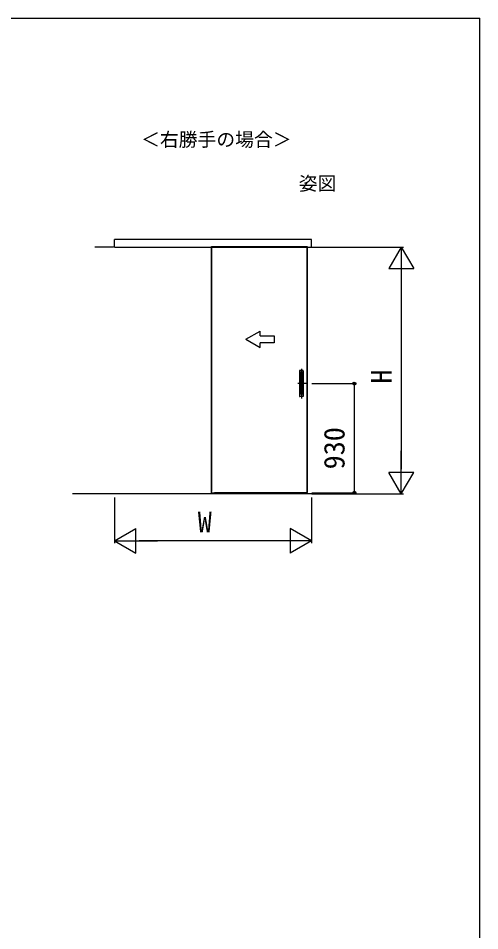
# Model space of a CAD drawing. Units: millimetres, scale not verified. Extents: x -525 to 525, y -784 to 780.
# Drawn here: x 328.8 to 525.1, y 358.2 to 746.5 of the extents above; entities that cross this region are included whole.
import ezdxf
from ezdxf.enums import TextEntityAlignment as Align

# ---------------------------------------------------------------- set-up
doc = ezdxf.new("R2010")
doc.units = ezdxf.units.MM
doc.header["$LTSCALE"] = 4
for name, color, linetype in [('0-2_USER1', 3, 'Continuous'), ('0-6_YKK_A1', 4, 'Continuous'), ('0-7_YKK_D', 6, 'Continuous'), ('0-8_YKK_ZWAK', 7, 'Continuous')]:
    doc.layers.add(name, color=color, linetype=linetype)
doc.styles.add('ＭＳ ゴシック', font='')
doc.styles.get('ＭＳ ゴシック').set_extended_font_data('MS Gothic')

msp = doc.modelspace()

# ---------------------------------------------------------------- linework, layer by layer
at = {"layer": '0-6_YKK_A1'}
for p, q in [((369.258, 649.142), (361.346, 649.142)), ((369.258, 649.142), (361.346, 649.142)), ((369.788, 649.142), (369.788, 652.392)), ((369.788, 649.142), (369.788, 652.392)), ((369.788, 649.142), (453.488, 649.142)), ((369.788, 649.142), (453.488, 649.142)), ((411.038, 649.342), (411.038, 545.042)), ((411.038, 649.342), (411.788, 649.342)), ((411.038, 649.342), (451.738, 649.342)), ((411.038, 544.542), (411.038, 649.342)), ((451.738, 649.342), (451.738, 544.742)), ((451.738, 544.542), (451.738, 649.342)), ((425.638, 609.86), (431.638, 613.324)), ((425.638, 609.86), (431.638, 613.324)), ((425.638, 609.86), (431.638, 606.396)), ((425.638, 609.86), (431.638, 606.396)), ((431.638, 611.36), (431.638, 613.324)), ((431.638, 611.36), (431.638, 613.324)), ((431.638, 611.36), (437.638, 611.36)), ((431.638, 611.36), (437.638, 611.36)), ((437.638, 611.36), (437.638, 608.36)), ((437.638, 611.36), (437.638, 608.36)), ((431.638, 606.396), (431.638, 608.36)), ((437.638, 608.36), (431.638, 608.36)), ((431.638, 606.396), (431.638, 608.36)), ((437.638, 608.36), (431.638, 608.36)), ((448.488, 596.492), (448.488, 585.592)), ((449.938, 596.542), (448.538, 596.542)), ((448.738, 595.492), (448.738, 586.592)), ((449.688, 595.542), (448.788, 595.542)), ((449.1, 595.932), (449.1, 596.207)), ((449.1, 596.207), (449.375, 596.207)), ((449.375, 595.932), (449.1, 595.932)), ((449.103, 596.103), (449.103, 596.143)), ((449.127, 596.103), (449.103, 596.103)), ((449.12, 596.161), (449.127, 596.161)), ((449.127, 596.138), (449.127, 596.103)), ((449.157, 596.139), (449.129, 596.139)), ((449.157, 596.161), (449.13, 596.201)), ((449.223, 596.088), (449.132, 596.088)), ((449.132, 595.977), (449.175, 595.977)), ((449.145, 596.056), (449.184, 596.056)), ((449.145, 596.01), (449.175, 596.01)), ((449.157, 596.201), (449.157, 596.161)), ((449.182, 596.201), (449.157, 596.201)), ((449.157, 596.139), (449.157, 596.103)), ((449.182, 596.103), (449.157, 596.103)), ((449.175, 596.01), (449.175, 595.977)), ((449.182, 596.201), (449.182, 596.103)), ((449.221, 596.201), (449.191, 596.201)), ((449.191, 596.201), (449.218, 596.161)), ((449.194, 596.103), (449.194, 596.143)), ((449.219, 596.103), (449.194, 596.103)), ((449.212, 596.161), (449.218, 596.161)), ((449.219, 596.138), (449.219, 596.103)), ((449.248, 596.139), (449.22, 596.139)), ((449.248, 596.161), (449.221, 596.201)), ((449.223, 595.937), (449.223, 596.088)), ((449.238, 597.27), (449.238, 584.615)), ((449.239, 595.937), (449.239, 596.054)), ((449.239, 595.937), (449.34, 595.937)), ((449.273, 596.201), (449.248, 596.201)), ((449.248, 596.201), (449.248, 596.161)), ((449.248, 596.139), (449.248, 596.103)), ((449.273, 596.103), (449.248, 596.103)), ((449.273, 596.201), (449.273, 596.103)), ((449.301, 596.201), (449.274, 596.201)), ((449.274, 596.201), (449.311, 596.138)), ((449.279, 596.049), (449.279, 595.971)), ((449.321, 595.971), (449.279, 595.971)), ((449.288, 596.058), (449.316, 596.058)), ((449.289, 595.998), (449.289, 596.028)), ((449.301, 596.201), (449.325, 596.161)), ((449.311, 596.103), (449.311, 596.138)), ((449.338, 596.103), (449.311, 596.103)), ((449.348, 596.201), (449.325, 596.161)), ((449.328, 596.046), (449.328, 596.043)), ((449.366, 596.043), (449.328, 596.043)), ((449.333, 595.986), (449.333, 595.983)), ((449.375, 596.201), (449.338, 596.138)), ((449.338, 596.103), (449.338, 596.138)), ((449.375, 596.201), (449.348, 596.201)), ((449.366, 596.057), (449.366, 596.043)), ((449.375, 596.207), (449.375, 595.932)), ((449.738, 595.492), (449.738, 586.592)), ((449.988, 596.492), (449.988, 585.592)), ((451.373, 591.042), (447.685, 591.042)), ((449.688, 586.542), (448.788, 586.542)), ((449.938, 585.542), (448.538, 585.542)), ((466.945, 544.092), (351.91, 544.092)), ((466.945, 544.092), (351.91, 544.092)), ((411.038, 544.542), (450.988, 544.542)), ((450.988, 544.542), (412.288, 544.542)), ((450.988, 544.542), (451.723, 544.542)), ((451.738, 544.542), (450.988, 544.542))]:
    msp.add_line(p, q, dxfattribs=at)
for points in [[(453.488, 649.142), (453.488, 652.392), (369.788, 652.392)], [(453.488, 649.142), (453.488, 652.392), (369.788, 652.392)], [(449.13, 596.201), (449.1, 596.201), (449.127, 596.161)], [(449.223, 595.937), (449.184, 595.937), (449.184, 596.056)]]:
    msp.add_lwpolyline(points, dxfattribs=at)
msp.add_lwpolyline([(371.538, 544.092), (371.538, 544.242), (451.738, 544.242), (451.738, 544.092)], close=True, dxfattribs=at)
msp.add_lwpolyline([(371.538, 544.092), (371.538, 544.242), (451.738, 544.242), (451.738, 544.092)], close=True, dxfattribs=at)
for centre, radius, start, end in [((448.538, 596.492), 0.05, 90, 180), ((448.788, 595.492), 0.05, 90, 180), ((449.339, 596.032), 0.241, 173.75987, 186.24013), ((449.132, 596.055), 0.0332, 90, 173.75987), ((449.132, 596.01), 0.0332, 186.24013, 270), ((449.12, 596.143), 0.0176, 90, 180), ((449.129, 596.138), 0.002, 90, 180), ((449.145, 596.046), 0.0106, 90, 175.99937), ((449.339, 596.032), 0.205, 175.99937, 183.55551), ((449.145, 596.02), 0.0106, 183.55551, 270), ((449.212, 596.143), 0.0176, 90, 180), ((449.22, 596.138), 0.002, 90, 180), ((449.274, 596.054), 0.0347, 103.82716, 180), ((449.303, 595.937), 0.155, 74.53399, 103.82716), ((449.288, 596.049), 0.009, 90, 180), ((449.313, 595.836), 0.194, 82.39589, 97.15267), ((449.306, 595.907), 0.092, 79.12428, 100.38886), ((449.316, 596.046), 0.0121, 360, 90), ((449.321, 595.983), 0.0121, 270, 360), ((449.321, 595.986), 0.0121, 360, 79.12428), ((449.335, 595.995), 0.0332, 26.61346, 82.39589), ((449.34, 595.961), 0.0241, 270, 324.31466), ((449.336, 596.057), 0.0302, 360, 74.53399), ((449.31, 595.983), 0.0603, 324.31467, 26.61346), ((449.688, 595.492), 0.05, 360, 90), ((449.938, 596.492), 0.05, 360, 90), ((448.788, 586.592), 0.05, 180, 270), ((449.688, 586.592), 0.05, 270, 360), ((448.538, 585.592), 0.05, 180, 270), ((449.938, 585.592), 0.05, 270, 360)]:
    msp.add_arc(centre, radius, start, end, dxfattribs=at)
at = {"layer": '0-7_YKK_D'}
for p, q in [((453.738, 649.142), (492.738, 649.142)), ((491.738, 649.142), (486.463, 640.005)), ((491.738, 649.142), (497.013, 640.005)), ((491.738, 649.142), (491.738, 630.869)), ((486.463, 640.005), (497.013, 640.005)), ((491.738, 638.592), (491.738, 554.642)), ((453.738, 591.042), (472.738, 591.042)), ((471.738, 591.042), (471.738, 544.542)), ((491.738, 544.092), (491.738, 562.365)), ((491.738, 544.092), (486.463, 553.228)), ((497.013, 553.228), (486.463, 553.228)), ((491.738, 544.092), (497.013, 553.228)), ((453.738, 544.542), (472.738, 544.542)), ((453.738, 544.092), (492.738, 544.092)), ((369.788, 542.542), (369.788, 523.092)), ((453.488, 542.542), (453.488, 523.092)), ((369.788, 524.092), (378.881, 529.342)), ((378.881, 518.842), (378.881, 529.342)), ((453.488, 524.092), (444.394, 529.342)), ((444.394, 529.342), (444.394, 518.842)), ((369.788, 524.092), (378.881, 518.842)), ((369.788, 524.092), (387.974, 524.092)), ((442.988, 524.092), (380.288, 524.092)), ((453.488, 524.092), (435.301, 524.092)), ((453.488, 524.092), (444.394, 518.842))]:
    msp.add_line(p, q, dxfattribs=at)
for centre in [(471.738, 591.042), (471.738, 544.542)]:
    msp.add_circle(centre, 0.637, dxfattribs=at)
at = {"layer": '0-8_YKK_ZWAK'}
msp.add_line((-524.9, 746.5), (525.1, 746.5), dxfattribs=at)
msp.add_lwpolyline([(-524.9, -783.5), (525.1, -783.5), (525.1, 746.5)], dxfattribs=at)

# ---------------------------------------------------------------- texts
at = {"layer": '0-2_USER1', "style": 'ＭＳ ゴシック'}
for s, p in [('＜右勝手の場合＞', (381.072, 690.197)), ('姿図', (448.1, 671.5))]:
    msp.add_text(s, height=5.865, dxfattribs=at).set_placement(p, align=Align.BOTTOM_LEFT)
at = {"layer": '0-7_YKK_D', "style": 'ＭＳ ゴシック'}
for s, p in [('H', (490.238, 591.026)), ('930', (470.238, 554.53))]:
    msp.add_text(s, height=8.798, rotation=90, dxfattribs=at).set_placement(p, align=Align.BOTTOM_LEFT)
msp.add_text('W', height=8.798, dxfattribs=at).set_placement((405.16, 525.092), align=Align.BOTTOM_LEFT)

doc.saveas('drawing.dxf')
